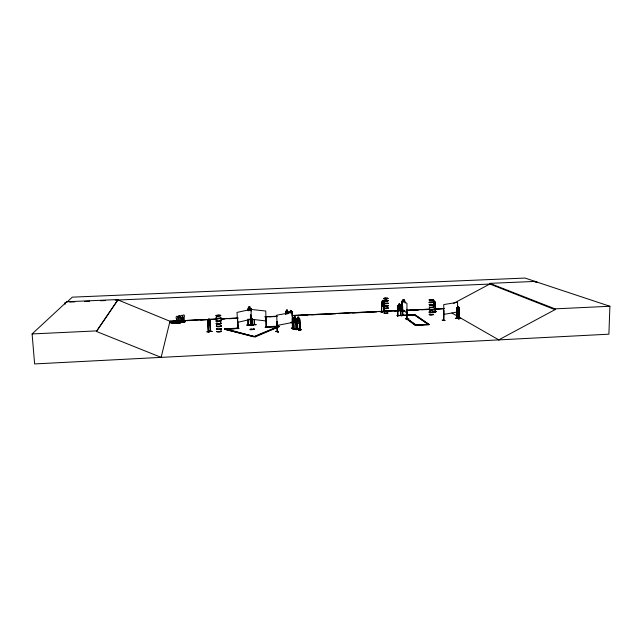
<?xml version="1.0" encoding="UTF-8"?>
<svg xmlns="http://www.w3.org/2000/svg" width="642" height="642" viewBox="0 0 642 642"><rect width="100%" height="100%" fill="white"/><g stroke="black" fill="none" stroke-linecap="round" stroke-linejoin="round"><path stroke-width="0.96" d="M443.999 319.941L443.799 320.366L443.758 304.581L457.569 302.31L457.586 310.182L458.46 310.303L458.468 308.072L457.329 307.879L457.866 309.34L457.232 310.624L458.059 309.629L458.869 310.905L458.252 309.404L458.861 308.16L458.051 309.091L457.586 307.975M443.983 310.511L443.702 320.342M457.297 313.826L457.305 311.956M457.401 311.972L457.489 316.177L458.364 316.313L458.372 314.082L457.497 313.954M457.618 313.794L457.529 311.916M458.252 318.865L460.82 318.4L458.412 318.889M458.476 306.475L458.942 308.136L458.452 311.258L457.577 311.137L457.112 310.11L457.594 307.55M458.524 307.63L458.532 306.435L457.594 306.306M459.199 318.56L459.255 308.866L459.327 318.625M458.428 313.649L459.359 314.203L458.998 318.552L456.807 318.215L456.566 313.794L457.473 313.513M456.839 318.247L456.952 307.414L459.463 308.184L459.415 318.633L456.566 318.207M453.685 303.321L489.822 284.013L489.83 283.355L534.987 281.421L609.9 306.266L608.897 334.185L34.62 363.934L32.1 333.936L66.832 301.748L118.12 299.549L96.404 331.457L161.222 357.393M498.778 339.867L554.985 309.661L555.009 308.858L489.83 283.355M399.757 305.608L398.658 305.608M398.658 305.223L398.08 305.64L398.096 307.807L398.682 308.714L399.757 308.666L400.311 305.536L399.733 305.175L399.717 304.003M399.757 305.135L400.544 305.094L397.454 305.648L397.486 315.8L404.34 315.318L400.833 315.495M400.512 305.094L400.945 305.536L400.496 305.135M400.969 308.658L400.528 309.741L397.847 309.909L397.478 308.762M177.93 322.051L177.296 322.14M177.834 322.388L177.433 322.132L177.577 323.183M177.826 322.252L177.264 322.316L177.858 322.316M179.6 321.674L180.001 321.746M181.79 321.449L182.216 321.449M184.551 321.69L184.495 320.655L183.837 320.944L184.214 320.743M183.917 320.711L184.318 320.864M184.23 320.992L184.31 321.626M400.921 305.488L400.881 315.262M209.308 320.27L210.215 320.446L210.135 325.101L208.08 325.59L207.783 324.419M209.324 320.727L208.514 320.872M209.87 320.085L207.599 321.064L208.369 331.914M383.298 301.467L383.755 303.883L383.322 304.854L382.488 304.966L382.006 302.021L382.447 301.579M383.298 301.884L382.455 301.957M384.229 309.709L384.181 301.692L381.797 301.66L381.621 311.932M177.754 323.03L177.457 322.3M177.69 322.332L177.272 322.196M178.685 322.709L178.661 322.212L178.588 322.854L179.92 322.565L179.447 321.706L180.097 321.594L180.153 322.629M182.119 321.514L181.678 321.233L182.24 321.305M181.863 321.377L182.232 321.377M182.143 322.091L181.967 321.297M208.096 325.55L210.062 325.069L210.191 320.454L210.632 331.336L208.008 331.962M294.686 319.251L295.456 318.296L294.959 319.644L295.569 321.209L294.798 319.885L294.076 320.92L294.606 319.58L294.028 318.071L294.734 319.226M299.846 322.34L299.549 323.544L299.782 322.34M161.134 357.401L169.97 321.265L216.996 319.082M384.261 304.725L383.924 305.889C377.279 306.073 390.216 306.274 384.727 305.873M275.899 331.424L278.508 331.898M295.168 328.447L292.351 328.865M298.859 329.113L295.914 329.699L298.755 329.097M459.455 311.402L459.094 312.55L456.895 312.229L456.639 310.993M249.281 324.539L246.664 325.157L249.152 324.563M382.624 312.124L380.297 311.715M402.582 301.371L404.444 301.21M400.568 309.789L400.969 308.609M434.939 306.138L435.332 305.022M209.846 322.902L209.469 324.001L208.666 324.194L208.08 320.968L208.49 320.454M291.893 312.245L291.099 313.144L290.264 312.1M397.446 306.354L397.88 316.089L397.029 315.31M397.847 316.057L397.029 315.455M401.402 310.792L402.221 311.402L402.173 310.752L404.861 310.752L401.876 310.768M181.726 321.225L182.32 321.12L182.376 322.156M287.255 313.079L287.841 311.763L287.03 312.782L286.484 311.659L286.589 313.882M249.618 309.821L250.308 308.457L249.353 309.564L248.342 308.553L249.128 309.837M403.489 302.246L404.051 301.226M433.663 302.928L434.602 301.933L433.904 303.201L434.578 304.613L433.687 303.433M183.612 322.164L183.773 321.361L183.797 321.851M183.644 322.164L177.746 321.425M177.112 321.08L184.864 321.883L184.976 321.096L184.045 320.839M179.198 323.111L179.254 322.324L179.391 322.798L180.506 322.557C181.911 322.83 175.13 322.067 173.669 321.947M170.194 322.701L177.505 323.472C164.095 322.412 171.374 321.393 179.238 323.111L179.303 323.006M179.463 323.054L172.297 322.332M181.614 322.324C182.577 322.469 170.226 321.538 176.686 321.401M180.787 321.762L180.819 322.38L182.729 322.075C183.933 321.899 178.412 322.42 177.048 321.57L182.946 322.292L181.79 322.477M184.952 321.883L177.906 320.912M177.031 323.576L177.088 322.79L177.224 323.263L178.428 322.501L178.364 323.287L171.245 322.461L178.572 323.231L171.599 322.115M170.274 322.525L174.464 321.875M172.602 322.18L172.369 322.244M180.466 322.838L173.412 322.003L180.731 322.774M174.841 321.706L181.525 322.469M434.177 304.958L434.73 304.075L434.225 300.36M293.546 321.305L293.843 322.581L293.418 317.975L295.657 317.934L296.331 329.258L293.755 328.8L294.1 328.455M299.75 318.978L297.118 318.576L297.447 329.458L300.055 329.908L299.75 318.978L298.867 318.4M96.404 331.457L118.12 299.549M433.037 314.853L433.374 314.235M429.153 312.124L433.719 312.116M289.582 311.908L289.879 311.514L292.559 312.164L292.543 322.573M429.843 309.115L429.225 309.629L433.719 309.516M429.145 309.532L432.572 309.693L433.374 309.187M429.193 314.436L429.851 314.155L429.482 314.692M433.591 306.932L432.572 307.59L433.679 307.02M433.607 307.51L433.599 307.093M432.122 307.719L433.591 307.317M429.49 312.221C429.177 312.646 433.743 313.256 433.607 311.868M456.655 307.823L456.952 307.414M429.185 311.972L429.843 311.707M433.679 304.557L431.432 304.918L429.249 304.477M429.45 304.902L432.58 305.022L433.599 304.46M433.639 304.741C433.222 305.648 429.329 305.817 429.217 304.621M429.185 309.813L429.843 309.548M429.217 302.205L432.58 302.414L433.599 301.852M433.679 301.949C424.49 302.221 431.087 303.538 433.631 302.141M429.49 307.606L429.257 306.932M430.292 300.167L429.827 300.015L433.671 299.974L433.005 299.517M397.462 305.656L398.658 305.183M402.205 300.905L402.205 305.423M179.961 321.112L180.603 321.064M180.201 321.297L180.715 321.112M429.161 299.87L429.257 300.087M429.177 299.999L430.991 299.597L429.819 299.621M176.301 322.164L175.812 322.099M176.189 322.196L174.287 322.308L175.555 322.043M174.134 322.621L173.444 322.685M173.332 322.541L174.142 322.501L173.525 322.597M387.848 313.071C389.004 312.734 385.184 313.922 384.357 313.152M388.065 310.503C387.696 310.696 383.627 311.209 384.133 310.23M384.101 310.375C383.435 311.338 387.616 311.338 388.153 310.592M388.177 308.008L385.256 308.369M383.764 308.112L386.412 308.497L388.121 307.911M388.137 308.288C387.712 308.658 383.097 309.187 384.077 307.831M386.083 306.25L388.121 305.688M388.065 305.456L386.925 305.929M388.025 305.889L388.113 305.552M206.539 331.786L209.34 332.179M388.089 307.767C387.591 308.465 383.475 308.481 384.101 307.687M388.097 303.562L383.747 303.666M388.089 303.128L383.691 303.144L384.422 302.896M384.085 305.383L383.972 306.122L384.085 305.552M383.723 305.817L386.5 306.09M384.397 300.344L383.675 300.584L388.065 300.568M383.643 300.865L384.373 300.617M383.675 301.018L384.397 300.769M183.965 322.011L185.008 321.714M177.497 323.48L170.274 322.589M178.003 321.04L178.861 320.944M174.6 321.77L181.887 322.541M290.088 311.972L290.561 310.423M402.43 301.275L402.983 300.873L402.935 299.702L404.059 299.653L404.027 300.825L404.588 301.178M457.505 313.553L457.024 316.105L457.489 317.132L458.356 317.26L458.837 314.155L458.436 312.453L457.505 312.317M435.292 311.571L433.262 311.53M436.095 311.603L434.762 312.189L436.111 311.635M434.786 312.012L435.958 311.595M434.995 311.555L435.292 302.655M218.16 315.904L218.729 316.008L218.24 315.888M218.103 315.399L218.4 315.326M178.227 321.65L178.035 321.53M225.133 329.145L238.005 328.431L237.492 318.44L237.869 328.535L225.133 329.145L225.101 328.696L237.853 328.222L224.491 329.242L255.396 336.825L279.439 326.609L266.125 326.73L278.7 326.128L279.439 326.609M224.483 328.929L253.991 336.56L278.756 326.264M224.491 329.242L253.999 336.889L279.422 326.297M433.695 314.58L429.851 314.708M429.233 312.028L429.819 311.851M429.225 309.428L429.819 309.259M432.114 307.574L432.572 307.494M432.178 307.711L429.474 307.462M433.607 307.117L433.037 307.349M177.657 322.396L177.649 322.926M433.679 304.99L429.217 304.814M433.639 302.326L429.217 302.342M253.502 329.402C255.267 328.182 253.381 330.237 252.659 329.089M251.022 329.603L251.752 329.129L251.014 329.523C248.358 328.824 253.686 329.868 251.022 329.603L250.268 329.787M431.689 300.287L431.978 300.151M250.26 329.579L251.014 329.394M432.548 299.557L430.742 299.702L433.599 299.894M429.474 299.597L430.292 299.477M252.755 329.458L253.341 329.242M253.654 329.226C255.588 329.699 252.531 329.466 254.232 329.009M252.763 329.667L253.349 329.45M253.662 329.434L254.24 329.218M387.832 313.007L386.998 313.288M251.865 329.707L251.174 329.555L251.752 329.129M251.174 329.555L251.76 329.338M384.157 312.646L384.044 313.168M384.101 310.511C383.362 311.547 387.567 311.442 388.121 310.744M384.109 308.112L384.735 308.465M251.038 325.261L250.998 315.326M252.442 325.125L252.539 324.619L249.762 325.534M254.665 324.579L252.218 325.173L252.121 319.226M397.855 315.784L397.759 306.338M384.052 303.393L388.049 303.465M386.051 298.755L387.327 298.658M387.704 298.682L385.649 298.37M385.625 298.394L384.847 298.361M209.292 320.262L209.733 320.575L210.391 331.392L210.159 321.217L210.424 331.384M238.005 328.431L237.01 312.413L250.661 309.452M277.593 331.633L277.232 321.409M292.303 328.279L292.664 328.239M277.167 331.304L277.312 331.32M277.232 331.665L277.135 321.393M292.527 322.308L290.954 322.164M291.869 322.701L293.956 322.083M291.845 322.685L293.98 322.236M293.41 322.477L291.853 322.886M218.994 324.074L218.4 324.09M292.279 312.871L292.84 322.597M292.559 312.164L292.198 311.715M290.561 311.571L290.521 310.375L291.516 310.463L292.078 314.371M291.532 311.667L291.516 310.463M287.455 311.306L287.447 310.11L286.436 310.03L286.091 313.842M285.602 312.253L285.859 314.227M178.003 321.161L180.025 321.289M287.447 310.11L287.977 313.272M286.493 311.218L286.46 310.03M212.085 331.441L209.148 330.935L212.205 331.441M292.672 328.616L292.07 312.397L276.67 315.206L277.472 331.625M208.088 331.609L210.359 331.128M266.021 326.714L266.261 327.003M265.154 327.308L267.762 326.682L265.315 327.324M253.405 325.374L250.789 324.868M208.626 323.199L209.42 323.006M236.144 328.327L239.097 328.656M253.221 324.403L256.014 324.74L253.341 324.346M249.642 325.494L252.539 324.619M249.602 325.518L254.376 324.387M251.656 325.149L251.118 324.932L251.616 324.78M253.413 325.342L248.021 324.884M256.134 324.683L253.245 324.362M252.755 325.35L248.029 324.892L248.157 319.042M207.88 320.559L208.498 320.414L208.369 319.162L209.26 318.962L209.549 325.245M265.965 317.076L266.189 327.171L278.772 326.569L278.7 326.128M237.42 322.404L251.038 319.267M237.588 318.448L237.741 328.479M250.396 315.431L251.255 315.35L251.528 325.165M429.843 312.14L432.572 312.301L433.382 311.779M384.06 311.579L384.077 302.374L384.253 311.539L381.733 311.884M429.819 311.988L429.153 312.261L429.49 312.598M176.927 322.188L175.595 322.477L176.919 322.059M177.826 321.995L179.142 321.594L177.826 321.875L177.986 323.095M180.009 321.538C184.262 320.591 175.748 321.77 180.009 320.968M176.389 322.693L176.422 323.319M184.976 321.096L184.904 321.61L183.002 321.915L182.97 321.297L183.098 321.77M176.831 322.99L177.778 322.806L177.657 318.159A1.212 0.883 -82.5 0 0 177.569 316.466A1.212 0.883 -82.5 0 0 176.309 316.731A1.212 0.883 -82.5 0 0 176.398 318.424L176.831 322.99L176.454 318.432M178.998 322.533L179.937 322.348L179.824 317.71A1.212 0.883 -82.6 0 0 179.784 316.033A1.212 0.883 -82.6 0 0 178.476 316.289A1.212 0.883 -82.6 0 0 178.572 317.975L179.054 322.541M184.334 321.409L183.403 321.594L182.986 317.06A1.204 0.875 -82.7 0 1 182.898 315.382A1.204 0.875 -82.7 0 1 184.134 315.118A1.204 0.875 -82.7 0 1 184.222 316.795L184.278 321.401M180.916 322.236L182.031 321.987L182.007 321.498M178.46 323.119L177.24 323.528M180.619 322.653L179.407 323.062M429.819 309.396C427.869 310.222 433.815 310.888 433.639 309.42M174.455 321.746L172.554 322.188M174.672 321.473L177.144 321.337M178.853 320.815L177.545 321.104M181.317 321.128L180.009 321.409L180.089 322.621M431.432 307.462L430.309 307.349L433.382 307.205M291.468 328.319L293.94 328.616M278.371 331.954L275.899 331.264M297.792 328.752L294.967 329.531L297.928 328.953M301.515 329.394L298.69 330.181L301.555 329.587M298.69 330.181L301.652 329.603M458.268 318.681L460.683 318.199M387.768 305.873L385.986 306.186M292.335 328.881L295.055 328.455M293.555 318.705L293.843 328.776L296.427 329.226M294.967 329.531L297.936 328.985M456.582 316.979L456.96 318.223L456.711 308.505M457 317.902L455.234 318.408L456.984 318.055M459.102 318.328L456.879 317.991M384.406 303.168L383.747 303.666M384.397 303.04C382.319 303.69 388.081 304.156 388.041 303.04M297.246 321.915L297.551 323.199L299.581 323.536M384.373 300.488C381.701 301.628 389.373 301.652 387.503 300.761M277.007 325.462L292.375 322.485M459.335 314.211L456.847 313.457M385.385 298.113C380.61 298.658 388.073 299.18 385.73 298.859M251.207 325.221L250.982 315.431M299.91 329.836L299.597 319.684L299.766 329.86M299.742 319.74L300.151 329.884L297.567 329.426M384.373 298.193L383.643 298.45L384.646 298.819M384.381 298.426L384.847 298.37L383.659 298.666L384.205 298.771M292.431 328.664L292.254 318.536M459.439 308.192L459.134 307.719M293.675 317.573L294.317 317.71L294.253 316.418L295.111 316.554L295.593 320.655L295.2 321.578L294.397 321.449L293.94 320.382L294.261 317.67M297.968 317.012C298.426 320.173 297.045 316.024 298.835 317.148L299.324 321.265L298.915 322.196L298.113 322.059L297.647 320.992M293.418 317.975L293.747 328.816M295.111 317.806L296.018 318.376L295.826 322.926L293.835 322.549M293.787 318.745L293.851 328.784M297.382 318.175L298.032 318.304L297.583 318.657L297.687 329.49L297.158 319.323L297.631 329.49M208.201 331.906L207.759 321.762M442.25 320.149L445.123 320.599L442.25 320.141M176.02 322.091L175.611 322.123L176.181 322.099M218.457 316.049L218.689 315.992M443.742 314.403L457.529 311.988M402.598 306.17L402.751 315.663L402.438 300.424L406.94 303.361L406.948 318.576M406.932 318.825L407.02 309.187M397.462 315.431L400.6 315.399M400.64 315.615L400.536 306.194L400.68 315.647M382.608 312.132L380.417 311.547M381.797 311.643L384.245 311.209M401.876 311.105L404.861 310.985M381.5 311.924L381.749 302.727M382.471 304.067L383.306 303.947M382.415 301.547L382.383 300.408L383.298 300.296L383.354 305.977M433.037 314.7L431.44 314.877M385.882 313.208L387.471 313.095M433.029 307.285L431.432 307.398M385.393 298.241L387.046 298.225M387.993 298.337L386.203 298.739M386.291 298.923L386.853 298.731M386.853 298.811L388.041 298.418L387.038 298.137L387.808 298.345M252.346 325.093L251.953 318.312M266.149 326.585L266.189 327.171M433.262 311.771L435.364 311.892L435.324 301.957L434.177 301.539M384.133 311.193L291.99 315.543L384.068 311.338M386.46 313.328L386.998 313.208M386.925 305.865L385.24 305.905M386.34 306.25L388.009 306.025L388.057 305.464M386.404 308.208L386.949 308.176M430.292 299.477L430.838 299.437M384.839 298.233L385.513 298.265M250.757 325.229L250.508 318.368M248.277 310.728L248.679 306.956L249.858 306.908M248.719 306.996L249.818 306.948M248.013 309.58L250.765 309.452L251.174 310.584L250.733 309.484L248.037 309.613M400.921 315.294L401.587 315.912L400.552 315.126M408.906 318.761L405.319 318.978M266.141 327.043L278.708 326.441M252.667 329.298L254.36 329.595M253.502 329.274L254.352 329.378M406.049 318.36L415.157 325.012L429.081 324.651L415.157 325.325L406.049 318.36L406.747 318.328L415.92 324.98L406.747 318.625L406.049 318.657M169.986 321.193L216.988 319.018M220.984 318.833L237.989 318.039M264.986 316.795L276.991 316.233M387.985 311.089L403.987 310.351M406.988 310.214L429.988 309.147M433.984 308.962L443.983 308.497M220.992 318.897L237.997 318.111M265.01 316.859L277.015 316.297M388.065 311.153L404.075 310.415M407.076 310.271L430.084 309.203M434.088 309.019L444.087 308.561M172.698 321.329L181.694 320.912M186.694 320.679L196.693 320.222M200.689 320.037L210.688 319.572M214.685 319.387L216.691 319.291M220.688 319.106L224.684 318.922M228.688 318.737L237.684 318.32M269.672 316.835L276.67 316.506M297.663 315.535L307.662 315.07M311.659 314.885L321.658 314.42M325.654 314.235L335.654 313.777M338.655 313.633L348.654 313.176M352.651 312.983L362.65 312.526M366.646 312.341L376.645 311.876M380.642 311.691L384.638 311.506M387.64 311.362L390.641 311.226M394.637 311.041L403.633 310.624M408.633 310.391L418.632 309.925M421.633 309.789L429.626 309.42M435.629 309.139L443.622 308.77M402.221 311.209L401.242 310.848L402.197 311.37L401.812 301.973M402.767 315.647L402.502 315.206L414.844 314.628L429.081 324.338M402.502 315.503L414.844 314.925L429.081 324.651M402.695 315.599L414.331 314.773M555.009 308.858L609.9 306.266M32.1 333.936L96.364 330.903M402.967 299.734L404.027 299.694M405.166 303.152L404.781 300.745L401.828 301.283L401.892 311.129M398.674 307.783L399.749 307.735L399.733 305.56M69.826 302.069L74.753 301.86M84.616 301.435L89.551 301.226M100.401 300.761L105.328 300.552M115.191 300.127L489.942 284.061M535.099 282.127L537.065 282.039L525.068 278.066L72.281 297.158L66.864 302.197L66.832 301.748M251.263 325.213L250.757 315.487M178.251 321.618L178.019 321.762M432.01 300.328L429.241 299.958M432.026 307.63L429.249 307.293M385.882 313.344L386.46 313.248M385.954 298.177L386.524 298.193M385.168 298.755L385.73 298.779M431.416 299.501L432.002 299.525M385.738 298.987L384.646 298.723M430.838 300.103L431.432 300.127M385.882 313.264L384.036 313.023M430.862 314.805L431.44 314.821M176.02 321.987L174.897 322.26M296.211 328.816L296.299 329.258M225.101 328.696L255.396 336.825M384.654 301.034L388.097 300.721L387.495 300.328M385.24 306.162L384.285 306.057M430.862 314.957L429.49 314.628M384.807 313.16L385.32 313.256M266.197 326.947L265.756 311.025L250.685 309.38M290.585 312.02L291.508 312.1M290.962 322.412L292.913 322.565M208.369 319.162L208.738 325.446M432.539 299.469L433.013 299.605M251.062 319.186L266.109 320.976M429.843 307.293L430.309 307.486M249.963 325.004L253.542 325.333M182.986 317.06L183.46 321.594M182.047 317.252L182.159 321.875L181.229 322.059L180.803 317.509A1.212 0.875 -82.7 0 1 180.715 315.832A1.212 0.875 -82.7 0 1 181.959 315.567A1.212 0.875 -82.7 0 1 182.047 317.252L182.103 321.867M179.824 317.71L179.872 317.718A1.212 0.883 -82.6 0 0 179.728 316.024A1.212 0.883 -82.6 0 0 178.532 316.297A1.212 0.883 -82.6 0 0 178.62 317.983L178.572 317.975M184.495 320.655L184.487 321.682M182.97 321.297L183.773 321.361M177.104 321.152L184.069 322.059L177.023 321.249M384.719 305.937L383.723 305.568M177.593 321.778L182.521 322.404M172.433 321.947L176.614 322.517M432.556 314.243L433.615 314.484M170.266 322.404L177.393 323.351M384.317 310.832L387.471 310.824L388.113 310.311M456.943 312.189L459.102 312.502M291.324 328.166L293.956 328.768M294.108 328.816L291.34 328.182M250.862 325.197L250.597 318.352M293.739 328.447L296.419 328.856L294.004 328.592M297.439 329.089L300.143 329.507L297.711 329.234M382.383 300.408L382.504 306.098M383.836 302.406L383.908 311.563M275.763 331.481L278.532 331.922M382.648 312.148L380.433 311.522M248.045 324.892L247.94 319.989M387.527 300.472L388.049 300.633M387.527 300.608L388.105 300.849L383.683 300.825M384.213 301.114L383.683 300.954M433.045 311.98L433.639 312.148M433.021 312.132L433.687 312.405L429.482 312.598M429.851 314.861L429.185 314.58M251.166 329.346L251.857 329.498M250.171 329.202L250.853 329.362M250.179 329.418L250.862 329.571M296.042 329.218L295.874 319.082M489.822 284.013L554.985 309.661M429.225 309.757L433.607 309.709M118.152 299.999L169.97 321.265M451.904 313.031L457.112 316.016M459.72 317.501L498.938 339.963M402.502 309.877L407.004 313.031M251.086 308.417L247.924 308.152L247.668 310.142M286.846 313.031L286.188 311.619L287.439 311.747L287.504 313.962M251.062 309.099L251.367 325.237M397.888 309.869L397.494 305.664M381.565 305.094L381.854 306.194M297.278 321.915L297.567 323.159M65.027 302.302L65.171 304.276M176.518 321.835L175.828 321.746M173.589 322.091L174.913 321.811L173.123 322.035M173.452 322.477C169.52 322.926 176.662 322.276 172.73 322.717M171.422 322.549L172.754 322.268L170.957 322.493M184.15 321.778L184.094 320.743L184.085 321.77M181.855 321.193L181.975 322.244M179.744 322.717L179.688 321.674L179.688 322.709M250.348 318.32L250.524 325.197L250.26 318.344M249.85 306.9L250.549 310.624M249.931 309.934L249.874 308.489L248.783 308.545L248.863 310.704M248.173 324.515L248.245 324.924M254.457 319.7L254.641 324.587L252.121 325.157L251.857 318.304M254.36 319.692L254.409 324.643L254.136 319.74M251.086 308.409L251.142 310.993M250.396 314.7L250.46 317.132M276.967 321.457L277.304 331.689M288.475 313.416L288.098 311.362L285.794 311.161L285.586 314.203M399.789 309.821L399.757 303.963L398.602 304.011L398.698 309.877M435.292 301.973L435.244 311.916M434.177 301.917L434.177 304.051M220.663 320.815A2.432 0.425 -2.6 0 1 220.005 321.401A2.432 0.425 -2.6 0 1 216.739 321.482A2.432 0.425 -2.6 0 1 216.844 320.904M220.688 320.647A2.464 0.425 -2.6 0 1 220.013 321.241A2.464 0.425 -2.6 0 1 216.707 321.321A2.464 0.425 -2.6 0 1 216.811 320.735M220.375 322.982A2.432 0.425 -2.6 0 1 220.431 323.592A2.432 0.425 -2.6 0 1 216.988 323.753A2.432 0.425 -2.6 0 1 216.94 323.143M220.367 322.926A2.424 0.425 -2.6 0 1 220.559 323.496A2.424 0.425 -2.6 0 1 217.317 323.72A2.424 0.425 -2.6 0 1 216.571 323.191M220.559 317.846A2.464 0.417 -2.6 0 1 218.802 318.552A2.464 0.417 -2.6 0 1 216.065 318.159M220.647 320.342A2.432 0.417 -2.6 0 1 219.981 320.928A2.432 0.417 -2.6 0 1 216.723 321.008A2.432 0.417 -2.6 0 1 216.819 320.438M220.543 318.015A2.432 0.417 -2.6 0 1 219.877 318.592A2.432 0.417 -2.6 0 1 216.619 318.673A2.432 0.417 -2.6 0 1 216.715 318.103M220.679 320.502A2.464 0.425 -2.6 0 1 220.013 321.096A2.464 0.425 -2.6 0 1 216.707 321.177A2.464 0.425 -2.6 0 1 216.803 320.591M220.551 317.702A2.464 0.417 -2.6 0 1 218.794 318.408A2.464 0.417 -2.6 0 1 216.057 318.015M220.519 317.549A2.432 0.409 -2.6 0 1 218.786 318.239A2.432 0.409 -2.6 0 1 216.081 317.846M221.273 328.865A2.424 0.441 -2.7 0 1 218.978 329.531A2.424 0.441 -2.7 0 1 216.595 329.089M221.041 328.6A2.464 0.449 -2.7 0 1 220.543 329.194A2.464 0.449 -2.7 0 1 217.381 329.346A2.464 0.449 -2.7 0 1 216.787 328.8M220.736 331.023A2.432 0.449 -2.7 0 1 221.057 331.585A2.432 0.449 -2.7 0 1 218.047 331.882A2.432 0.449 -2.7 0 1 216.699 331.424M220.728 330.927A2.432 0.449 -2.7 0 1 221.049 331.489A2.432 0.449 -2.7 0 1 218.047 331.786A2.432 0.449 -2.7 0 1 216.691 331.328M220.383 323.343A2.424 0.425 -2.6 0 1 220.118 324.009A2.424 0.425 -2.6 0 1 216.523 324.009A2.424 0.425 -2.6 0 1 218.039 323.335M220.383 323.111A2.432 0.425 -2.6 0 1 220.278 323.745A2.432 0.425 -2.6 0 1 216.715 323.833A2.432 0.425 -2.6 0 1 217.445 323.175M221.169 325.903A2.464 0.441 -2.7 0 1 218.521 326.585A2.464 0.441 -2.7 0 1 216.667 326.016M221.249 328.391A2.424 0.441 -2.7 0 1 218.954 329.065A2.424 0.441 -2.7 0 1 216.571 328.616M221.145 326.072A2.432 0.433 -2.7 0 1 218.537 326.746A2.432 0.433 -2.7 0 1 216.699 326.176M221.289 328.552A2.464 0.449 -2.7 0 1 218.641 329.242A2.464 0.449 -2.7 0 1 216.787 328.664M221.169 325.767A2.464 0.441 -2.6 0 1 218.513 326.441A2.464 0.441 -2.6 0 1 216.659 325.871M221.129 325.606A2.432 0.433 -2.6 0 1 218.513 326.272A2.432 0.433 -2.6 0 1 216.683 325.711M457.658 312.582L458.219 313.063L457.658 312.582M457.754 306.579L458.316 307.053L457.754 306.579M299.3 321.778L298.514 320.486L297.784 321.53L298.321 320.181L297.736 318.665L298.482 319.925L299.188 318.897L298.674 320.246L299.3 321.778M292.624 315.366L292.327 316.538L292.656 315.374M209.099 319.259L208.602 319.796L209.099 319.259M174.76 322.645L173.428 322.934L174.76 322.645M383.122 300.544L382.592 300.994L383.122 300.544M430.317 314.251L429.843 314.307L430.309 314.251M249.626 307.149L248.944 307.574L249.626 307.149M428.166 324.242L415.735 325.157L428.166 324.242M403.834 299.894L403.168 300.296L403.834 299.894M399.533 304.212L398.842 304.629L399.533 304.212M287.231 310.343L286.653 310.688L287.231 310.343M291.299 310.688L290.722 311.041L291.299 310.688M294.911 316.787L294.413 317.116L294.911 316.787M298.634 317.373L298.129 317.71L298.634 317.373M295.103 318.263L294.301 318.135L294.365 320.454L295.168 320.583L295.103 318.263M298.819 318.857L298.016 318.729L298.081 321.064L298.891 321.193L298.819 318.857M428.358 324.37L414.162 314.66L428.358 324.37M216.635 315.872A2.44 0.409 -2.6 0 0 220.688 315.503A2.44 0.409 -2.6 0 0 217.662 315.142A2.44 0.409 -2.6 0 0 216.635 315.872M216.651 316.105A2.432 0.409 -2.6 0 0 220.696 315.736A2.432 0.409 -2.6 0 0 217.67 315.374A2.432 0.409 -2.6 0 0 216.651 316.105"/></g></svg>
